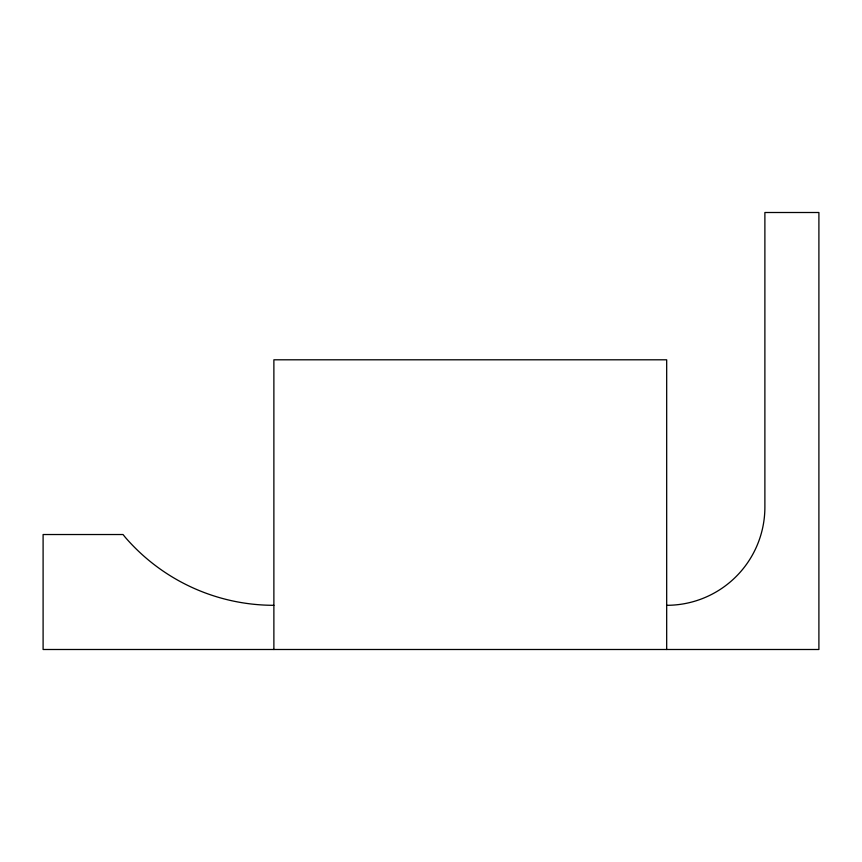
<?xml version="1.0" encoding="UTF-8"?>
<svg xmlns="http://www.w3.org/2000/svg" width="862" height="862" viewBox="0 0 862 862"><rect width="100%" height="100%" fill="white"/><g stroke="black" fill="none" stroke-linecap="round" stroke-linejoin="round"><path stroke-width="1.29" d="M666.682 649.495L666.682 359.799L273.879 359.799L273.879 649.495M273.879 605.307A196.407 196.407 0 0 1 125.443 537.522L123.029 534.526L43.1 534.526L43.1 649.495L818.9 649.495L818.9 212.505L764.885 212.505L764.885 507.104A98.203 98.203 0 0 1 666.682 605.307"/></g></svg>
